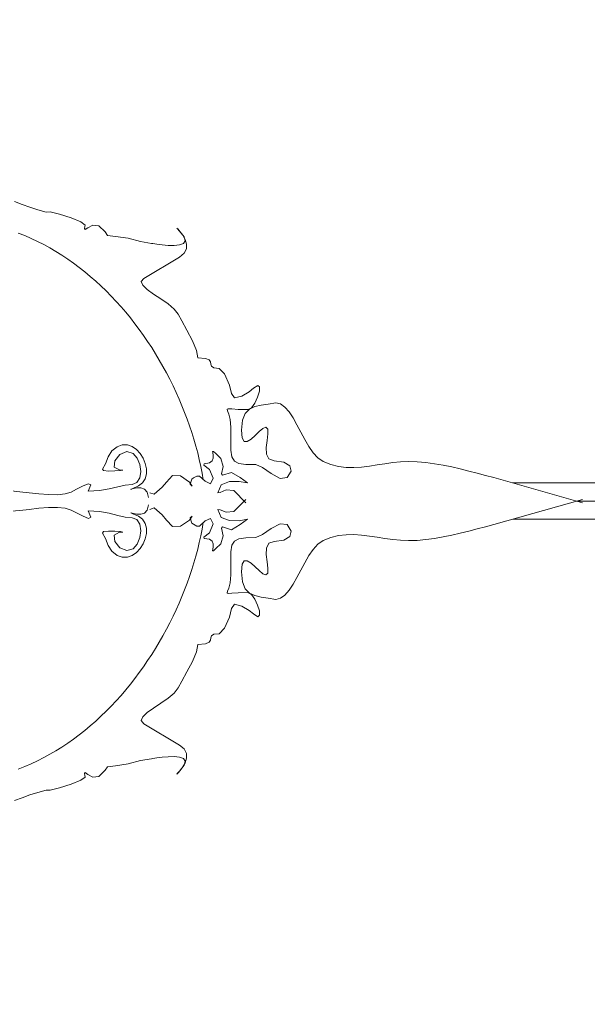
# Model space of a CAD drawing. Header units: centimetres. Extents: x -377343 to 693706, y 194584 to 813780.
# Drawn here: x 156924.1 to 157008, y 497990.1 to 498135.5 of the extents above; entities that cross this region are included whole.
import ezdxf

# ---------------------------------------------------------------- set-up
doc = ezdxf.new("R2010")
doc.units = ezdxf.units.CM
doc.layers.add('PIPA', color=11, linetype='Continuous')
doc.layers.add('TEXT', color=7, linetype='Continuous')

msp = doc.modelspace()

# ---------------------------------------------------------------- linework, layer by layer
at = {"layer": 'PIPA', "lineweight": 35, "extrusion": (0, 0.816497, 0.57735), "elevation": 193451.324}
msp.add_lwpolyline([(-421704.212, -325591.681), (-159560.265, -63447.734), (377343.333, -600351.331), (-158232.47, -1135927.133), (-693706.405, -600453.199), (-454216.825, -360963.619)], dxfattribs=at)
at = {"layer": 'TEXT', "color": 2, "linetype": 'Continuous', "lineweight": 13}
for p, q in [((156924.437, 498108.282), (156923.305, 498108.701)), ((156925.588, 498107.871), (156924.437, 498108.282)), ((156926.77, 498107.488), (156925.588, 498107.871)), ((156927.995, 498107.154), (156926.77, 498107.488)), ((156928.581, 498107.181), (156927.995, 498107.154)), ((156929.984, 498106.836), (156928.581, 498107.181)), ((156931.668, 498106.286), (156929.984, 498106.836)), ((156933.097, 498105.698), (156931.668, 498106.286)), ((156933.738, 498105.239), (156933.097, 498105.698)), ((156933.688, 498105.014), (156933.738, 498105.239)), ((156934.889, 498105.231), (156934.163, 498104.835)), ((156935.765, 498105.127), (156934.889, 498105.231)), ((156924.836, 498103.674), (156923.879, 498104.049)), ((156924.836, 498103.674), (156923.879, 498104.049)), ((156933.638, 498104.714), (156933.688, 498105.014)), ((156933.738, 498104.564), (156933.638, 498104.714)), ((156934.163, 498104.835), (156933.738, 498104.564)), ((156936.707, 498104.217), (156935.765, 498105.127)), ((156937.074, 498103.709), (156936.707, 498104.217)), ((156947.481, 498104.625), (156947.301, 498104.794)), ((156947.301, 498104.794), (156947.345, 498104.715)), ((156947.345, 498104.715), (156947.701, 498104.338)), ((156947.798, 498104.256), (156947.481, 498104.625)), ((156947.701, 498104.338), (156948.381, 498103.494)), ((156948.165, 498103.733), (156947.798, 498104.256)), ((156925.782, 498103.267), (156924.836, 498103.674)), ((156925.782, 498103.267), (156924.836, 498103.674)), ((156926.715, 498102.83), (156925.782, 498103.267)), ((156926.715, 498102.83), (156925.782, 498103.267)), ((156927.636, 498102.363), (156926.715, 498102.83)), ((156927.636, 498102.363), (156926.715, 498102.83)), ((156928.544, 498101.867), (156927.636, 498102.363)), ((156928.544, 498101.867), (156927.636, 498102.363)), ((156938.242, 498103.55), (156937.074, 498103.709)), ((156940.089, 498103.287), (156938.242, 498103.55)), ((156941.912, 498102.799), (156940.089, 498103.287)), ((156943.534, 498102.537), (156941.912, 498102.799)), ((156943.767, 498102.499), (156943.534, 498102.537)), ((156944.324, 498102.411), (156943.767, 498102.499)), ((156945.101, 498102.309), (156944.324, 498102.411)), ((156945.99, 498102.23), (156945.101, 498102.309)), ((156947.677, 498102.293), (156946.884, 498102.213)), ((156948.262, 498102.509), (156947.677, 498102.293)), ((156948.495, 498103.106), (156948.165, 498103.733)), ((156948.532, 498102.897), (156948.262, 498102.509)), ((156948.381, 498103.494), (156948.532, 498102.897)), ((156948.701, 498102.422), (156948.495, 498103.106)), ((156948.695, 498101.73), (156948.701, 498102.422)), ((156929.438, 498101.344), (156928.544, 498101.867)), ((156929.438, 498101.344), (156928.544, 498101.867)), ((156930.32, 498100.793), (156929.438, 498101.344)), ((156930.32, 498100.793), (156929.438, 498101.344)), ((156946.884, 498102.213), (156945.99, 498102.23)), ((156947.701, 498100.51), (156948.391, 498101.076)), ((156948.391, 498101.076), (156948.695, 498101.73)), ((156931.187, 498100.216), (156930.32, 498100.793)), ((156931.187, 498100.216), (156930.32, 498100.793)), ((156932.04, 498099.613), (156931.187, 498100.216)), ((156932.04, 498099.613), (156931.187, 498100.216)), ((156932.88, 498098.986), (156932.04, 498099.613)), ((156932.88, 498098.986), (156932.04, 498099.613)), ((156942.408, 498097.357), (156947.701, 498100.51)), ((156933.704, 498098.334), (156932.88, 498098.986)), ((156933.704, 498098.334), (156932.88, 498098.986)), ((156934.514, 498097.659), (156933.704, 498098.334)), ((156934.514, 498097.659), (156933.704, 498098.334)), ((156935.309, 498096.962), (156934.514, 498097.659)), ((156935.309, 498096.962), (156934.514, 498097.659)), ((156936.089, 498096.244), (156935.309, 498096.962)), ((156936.089, 498096.244), (156935.309, 498096.962)), ((156942.035, 498096.889), (156942.408, 498097.357)), ((156942.25, 498096.34), (156942.035, 498096.889)), ((156936.852, 498095.504), (156936.089, 498096.244)), ((156936.852, 498095.504), (156936.089, 498096.244)), ((156937.601, 498094.745), (156936.852, 498095.504)), ((156937.601, 498094.745), (156936.852, 498095.504)), ((156942.903, 498095.722), (156942.25, 498096.34)), ((156943.844, 498095.048), (156942.903, 498095.722)), ((156944.922, 498094.333), (156943.844, 498095.048)), ((156938.333, 498093.967), (156937.601, 498094.745)), ((156938.333, 498093.967), (156937.601, 498094.745)), ((156939.048, 498093.17), (156938.333, 498093.967)), ((156939.048, 498093.17), (156938.333, 498093.967)), ((156945.987, 498093.588), (156944.922, 498094.333)), ((156946.888, 498092.827), (156945.987, 498093.588)), ((156939.747, 498092.355), (156939.048, 498093.17)), ((156939.747, 498092.355), (156939.048, 498093.17)), ((156940.429, 498091.524), (156939.747, 498092.355)), ((156940.429, 498091.524), (156939.747, 498092.355)), ((156947.476, 498092.064), (156946.888, 498092.827)), ((156941.094, 498090.677), (156940.429, 498091.524)), ((156941.094, 498090.677), (156940.429, 498091.524)), ((156941.741, 498089.814), (156941.094, 498090.677)), ((156941.741, 498089.814), (156941.094, 498090.677)), ((156948.007, 498091.094), (156947.476, 498092.064)), ((156948.782, 498089.708), (156948.007, 498091.094)), ((156942.37, 498088.937), (156941.741, 498089.814)), ((156942.37, 498088.937), (156941.741, 498089.814)), ((156949.584, 498088.165), (156948.782, 498089.708)), ((156942.982, 498088.047), (156942.37, 498088.937)), ((156942.982, 498088.047), (156942.37, 498088.937)), ((156943.575, 498087.144), (156942.982, 498088.047)), ((156943.575, 498087.144), (156942.982, 498088.047)), ((156950.196, 498086.724), (156949.584, 498088.165)), ((156944.15, 498086.229), (156943.575, 498087.144)), ((156944.15, 498086.229), (156943.575, 498087.144)), ((156950.403, 498085.646), (156950.196, 498086.724)), ((156944.706, 498085.302), (156944.15, 498086.229)), ((156944.706, 498085.302), (156944.15, 498086.229)), ((156945.243, 498084.366), (156944.706, 498085.302)), ((156945.243, 498084.366), (156944.706, 498085.302)), ((156951.506, 498085.558), (156950.403, 498085.646)), ((156952.053, 498085.333), (156951.506, 498085.558)), ((156952.247, 498085.025), (156952.053, 498085.333)), ((156952.292, 498084.69), (156952.247, 498085.025)), ((156945.76, 498083.419), (156945.243, 498084.366)), ((156945.76, 498083.419), (156945.243, 498084.366)), ((156946.258, 498082.464), (156945.76, 498083.419)), ((156946.258, 498082.464), (156945.76, 498083.419)), ((156952.39, 498084.382), (156952.292, 498084.69)), ((156952.744, 498084.157), (156952.39, 498084.382)), ((156953.556, 498084.069), (156952.744, 498084.157)), ((156954.324, 498083.256), (156953.556, 498084.069)), ((156946.736, 498081.501), (156946.258, 498082.464)), ((156946.736, 498081.501), (156946.258, 498082.464)), ((156955.041, 498081.617), (156954.324, 498083.256)), ((156947.194, 498080.531), (156946.736, 498081.501)), ((156947.194, 498080.531), (156946.736, 498081.501)), ((156947.632, 498079.554), (156947.194, 498080.531)), ((156947.632, 498079.554), (156947.194, 498080.531)), ((156955.358, 498080.353), (156955.041, 498081.617)), ((156957.971, 498080.638), (156956.864, 498079.987)), ((156958.624, 498081.142), (156957.971, 498080.638)), ((156959.242, 498081.57), (156958.624, 498081.142)), ((156959.221, 498079.832), (156959.472, 498080.704)), ((156959.502, 498081.354), (156959.242, 498081.57)), ((156959.472, 498080.704), (156959.502, 498081.354)), ((156948.049, 498078.572), (156947.632, 498079.554)), ((156948.049, 498078.572), (156947.632, 498079.554)), ((156955.821, 498079.716), (156955.358, 498080.353)), ((156956.864, 498079.987), (156955.821, 498079.716)), ((156958.819, 498078.948), (156959.221, 498079.832)), ((156948.444, 498077.585), (156948.049, 498078.572)), ((156948.444, 498077.585), (156948.049, 498078.572)), ((156948.819, 498076.594), (156948.444, 498077.585)), ((156948.819, 498076.594), (156948.444, 498077.585)), ((156954.725, 498078.045), (156954.888, 498078.119)), ((156954.788, 498077.802), (156954.725, 498078.045)), ((156954.969, 498077.323), (156954.788, 498077.802)), ((156954.888, 498078.119), (156955.388, 498078.091)), ((156955.388, 498078.091), (156956.334, 498078.025)), ((156956.334, 498078.025), (156957.835, 498077.989)), ((156958.001, 498078.068), (156957.373, 498077.426)), ((156957.835, 498077.989), (156958.334, 498078.264)), ((156958.807, 498078.447), (156958.001, 498078.068)), ((156958.334, 498078.264), (156958.819, 498078.948)), ((156959.752, 498078.661), (156958.807, 498078.447)), ((156960.793, 498078.813), (156959.752, 498078.661)), ((156961.889, 498079.002), (156960.793, 498078.813)), ((156962.595, 498078.833), (156961.889, 498079.002)), ((156963.247, 498078.365), (156962.595, 498078.833)), ((156963.858, 498077.657), (156963.247, 498078.365)), ((156964.442, 498076.766), (156963.858, 498077.657)), ((156949.172, 498075.6), (156948.819, 498076.594)), ((156949.172, 498075.6), (156948.819, 498076.594)), ((156955.158, 498076.544), (156954.969, 498077.323)), ((156955.245, 498075.399), (156955.158, 498076.544)), ((156956.967, 498076.42), (156956.822, 498074.948)), ((156957.373, 498077.426), (156956.967, 498076.42)), ((156965.012, 498075.751), (156964.442, 498076.766)), ((156949.504, 498074.604), (156949.172, 498075.6)), ((156949.504, 498074.604), (156949.172, 498075.6)), ((156955.239, 498073.426), (156955.245, 498075.399)), ((156956.822, 498074.948), (156956.935, 498073.804)), ((156958.84, 498074.187), (156959.435, 498074.758)), ((156959.435, 498074.758), (156959.98, 498075.213)), ((156959.98, 498075.213), (156960.425, 498075.399)), ((156960.425, 498075.399), (156960.719, 498075.124)), ((156960.719, 498075.124), (156960.73, 498074.416)), ((156965.581, 498074.671), (156965.012, 498075.751)), ((156966.161, 498073.584), (156965.581, 498074.671)), ((156949.813, 498073.606), (156949.504, 498074.604)), ((156949.813, 498073.606), (156949.504, 498074.604)), ((156950.1, 498072.607), (156949.813, 498073.606)), ((156950.1, 498072.607), (156949.813, 498073.606)), ((156955.273, 498071.99), (156955.239, 498073.426)), ((156956.935, 498073.804), (156957.242, 498073.308)), ((156957.242, 498073.308), (156957.695, 498073.309)), ((156957.695, 498073.309), (156958.244, 498073.653)), ((156958.244, 498073.653), (156958.84, 498074.187)), ((156960.606, 498073.448), (156960.491, 498072.394)), ((156960.73, 498074.416), (156960.606, 498073.448)), ((156966.768, 498072.548), (156966.161, 498073.584)), ((156937.679, 498071.908), (156937.153, 498071.032)), ((156937.679, 498071.908), (156937.153, 498071.032)), ((156938.461, 498072.511), (156937.679, 498071.908)), ((156938.461, 498072.511), (156937.679, 498071.908)), ((156939.236, 498072.789), (156938.461, 498072.511)), ((156939.236, 498072.789), (156938.461, 498072.511)), ((156938.852, 498071.373), (156939.931, 498071.795)), ((156938.852, 498071.373), (156939.931, 498071.795)), ((156939.983, 498072.785), (156939.236, 498072.789)), ((156939.983, 498072.785), (156939.236, 498072.789)), ((156939.931, 498071.795), (156940.82, 498071.527)), ((156939.931, 498071.795), (156940.82, 498071.527)), ((156940.683, 498072.543), (156939.983, 498072.785)), ((156940.683, 498072.543), (156939.983, 498072.785)), ((156941.317, 498072.105), (156940.683, 498072.543)), ((156941.317, 498072.105), (156940.683, 498072.543)), ((156941.864, 498071.515), (156941.317, 498072.105)), ((156941.864, 498071.515), (156941.317, 498072.105)), ((156950.365, 498071.608), (156950.1, 498072.607)), ((156950.365, 498071.608), (156950.1, 498072.607)), ((156952.684, 498071.818), (156952.564, 498071.829)), ((156952.564, 498071.829), (156952.591, 498071.612)), ((156952.684, 498071.818), (156952.564, 498071.829)), ((156952.564, 498071.829), (156952.591, 498071.612)), ((156953.055, 498071.496), (156952.684, 498071.818)), ((156953.055, 498071.496), (156952.684, 498071.818)), ((156955.432, 498071.005), (156955.273, 498071.99)), ((156960.491, 498072.394), (156960.532, 498071.426)), ((156967.413, 498071.622), (156966.768, 498072.548)), ((156937.153, 498071.032), (156936.778, 498070.006)), ((156937.153, 498071.032), (156936.778, 498070.006)), ((156938.047, 498069.515), (156938.143, 498070.444)), ((156938.047, 498069.515), (156938.143, 498070.444)), ((156938.143, 498070.444), (156938.852, 498071.373)), ((156938.143, 498070.444), (156938.852, 498071.373)), ((156940.82, 498071.527), (156941.456, 498070.835)), ((156940.82, 498071.527), (156941.456, 498070.835)), ((156941.456, 498070.835), (156941.837, 498069.889)), ((156941.456, 498070.835), (156941.837, 498069.889)), ((156942.305, 498070.815), (156941.864, 498071.515)), ((156942.305, 498070.815), (156941.864, 498071.515)), ((156942.62, 498070.049), (156942.305, 498070.815)), ((156942.62, 498070.049), (156942.305, 498070.815)), ((156950.606, 498070.61), (156950.365, 498071.608)), ((156950.606, 498070.61), (156950.365, 498071.608)), ((156950.825, 498069.613), (156950.606, 498070.61)), ((156950.825, 498069.613), (156950.606, 498070.61)), ((156952.519, 498070.417), (156952.097, 498070.113)), ((156952.519, 498070.417), (156952.097, 498070.113)), ((156952.672, 498070.823), (156952.519, 498070.417)), ((156952.672, 498070.823), (156952.519, 498070.417)), ((156952.591, 498071.612), (156952.662, 498071.249)), ((156952.591, 498071.612), (156952.662, 498071.249)), ((156952.662, 498071.249), (156952.672, 498070.823)), ((156952.662, 498071.249), (156952.672, 498070.823)), ((156953.782, 498070.782), (156953.055, 498071.496)), ((156953.782, 498070.782), (156953.055, 498071.496)), ((156954.115, 498069.614), (156953.782, 498070.782)), ((156954.115, 498069.614), (156953.782, 498070.782)), ((156955.797, 498070.386), (156955.432, 498071.005)), ((156956.452, 498070.049), (156955.797, 498070.386)), ((156960.532, 498071.426), (156960.874, 498070.718)), ((156960.874, 498070.718), (156961.664, 498070.444)), ((156961.664, 498070.444), (156963.103, 498070.247)), ((156968.109, 498070.863), (156967.413, 498071.622)), ((156968.871, 498070.331), (156968.109, 498070.863)), ((156970.007, 498069.874), (156968.871, 498070.331)), ((156980.318, 498070.286), (156979.159, 498070.167)), ((156981.483, 498070.331), (156980.318, 498070.286)), ((156982.766, 498070.292), (156981.483, 498070.331)), ((156984.048, 498070.183), (156982.766, 498070.292)), ((156936.778, 498070.006), (156936.328, 498069.205)), ((156936.778, 498070.006), (156936.328, 498069.205)), ((156936.328, 498069.205), (156936.464, 498069.001)), ((156936.328, 498069.205), (156936.464, 498069.001)), ((156936.464, 498069.001), (156937.195, 498068.926)), ((156936.464, 498069.001), (156937.195, 498068.926)), ((156937.195, 498068.926), (156938.157, 498068.938)), ((156937.195, 498068.926), (156938.157, 498068.938)), ((156938.805, 498069.092), (156938.047, 498069.515)), ((156938.805, 498069.092), (156938.047, 498069.515)), ((156938.157, 498068.938), (156938.988, 498068.997)), ((156938.157, 498068.938), (156938.988, 498068.997)), ((156939.325, 498069.062), (156938.805, 498069.092)), ((156939.325, 498069.062), (156938.805, 498069.092)), ((156938.988, 498068.997), (156939.325, 498069.062)), ((156938.988, 498068.997), (156939.325, 498069.062)), ((156941.957, 498068.859), (156941.814, 498067.913)), ((156941.957, 498068.859), (156941.814, 498067.913)), ((156941.837, 498069.889), (156941.957, 498068.859)), ((156941.837, 498069.889), (156941.957, 498068.859)), ((156942.79, 498069.259), (156942.62, 498070.049)), ((156942.79, 498069.259), (156942.62, 498070.049)), ((156942.794, 498068.489), (156942.79, 498069.259)), ((156942.794, 498068.489), (156942.79, 498069.259)), ((156951.02, 498068.619), (156950.825, 498069.613)), ((156951.02, 498068.619), (156950.825, 498069.613)), ((156951.304, 498069.993), (156951.254, 498069.814)), ((156951.304, 498069.993), (156951.254, 498069.814)), ((156951.254, 498069.814), (156952.105, 498069.159)), ((156951.254, 498069.814), (156952.105, 498069.159)), ((156952.097, 498070.113), (156951.304, 498069.993)), ((156952.097, 498070.113), (156951.304, 498069.993)), ((156952.105, 498069.159), (156952.656, 498067.854)), ((156952.105, 498069.159), (156952.656, 498067.854)), ((156953.898, 498068.496), (156954.115, 498069.614)), ((156953.898, 498068.496), (156954.115, 498069.614)), ((156957.479, 498069.909), (156956.452, 498070.049)), ((156958.961, 498069.881), (156957.479, 498069.909)), ((156959.92, 498069.439), (156958.961, 498069.881)), ((156961.228, 498068.544), (156959.92, 498069.439)), ((156963.103, 498070.247), (156963.972, 498069.712)), ((156964.166, 498068.924), (156963.578, 498067.966)), ((156963.972, 498069.712), (156964.166, 498068.924)), ((156971.144, 498069.591), (156970.007, 498069.874)), ((156972.282, 498069.454), (156971.144, 498069.591)), ((156973.421, 498069.436), (156972.282, 498069.454)), ((156974.563, 498069.509), (156973.421, 498069.436)), ((156975.707, 498069.646), (156974.563, 498069.509)), ((156976.854, 498069.82), (156975.707, 498069.646)), ((156978.004, 498070.002), (156976.854, 498069.82)), ((156979.159, 498070.167), (156978.004, 498070.002)), ((156985.328, 498070.012), (156984.048, 498070.183)), ((156986.603, 498069.791), (156985.328, 498070.012)), ((156987.873, 498069.529), (156986.603, 498069.791)), ((156989.136, 498069.237), (156987.873, 498069.529)), ((156990.391, 498068.924), (156989.136, 498069.237)), ((156991.637, 498068.602), (156990.391, 498068.924)), ((156941.814, 498067.913), (156941.402, 498067.221)), ((156941.814, 498067.913), (156941.402, 498067.221)), ((156942.229, 498067.18), (156942.614, 498067.782)), ((156942.229, 498067.18), (156942.614, 498067.782)), ((156942.614, 498067.782), (156942.794, 498068.489)), ((156942.614, 498067.782), (156942.794, 498068.489)), ((156946.662, 498068.242), (156945.787, 498067.291)), ((156946.662, 498068.242), (156945.787, 498067.291)), ((156947.838, 498068.217), (156946.662, 498068.242)), ((156947.838, 498068.217), (156946.662, 498068.242)), ((156949.165, 498067.291), (156947.838, 498068.217)), ((156949.165, 498067.291), (156947.838, 498068.217)), ((156949.503, 498067.741), (156949.265, 498066.974)), ((156949.503, 498067.741), (156949.265, 498066.974)), ((156949.744, 498067.908), (156949.503, 498067.741)), ((156949.744, 498067.908), (156949.503, 498067.741)), ((156950.237, 498068.175), (156949.744, 498067.908)), ((156950.237, 498068.175), (156949.744, 498067.908)), ((156950.629, 498068.192), (156950.237, 498068.175)), ((156950.629, 498068.192), (156950.237, 498068.175)), ((156951.454, 498067.428), (156950.629, 498068.192)), ((156951.454, 498067.428), (156950.629, 498068.192)), ((156951.192, 498067.629), (156951.02, 498068.619)), ((156951.192, 498067.629), (156951.02, 498068.619)), ((156952.28, 498067.041), (156951.454, 498067.428)), ((156952.28, 498067.041), (156951.454, 498067.428)), ((156952.656, 498067.854), (156952.28, 498067.041)), ((156952.656, 498067.854), (156952.28, 498067.041)), ((156953.843, 498066.893), (156955.062, 498067.375)), ((156953.843, 498066.893), (156955.062, 498067.375)), ((156954.007, 498068.304), (156953.898, 498068.496)), ((156954.007, 498068.304), (156953.898, 498068.496)), ((156955.371, 498068.713), (156954.007, 498068.304)), ((156955.371, 498068.713), (156954.007, 498068.304)), ((156955.062, 498067.375), (156956.514, 498067.393)), ((156955.062, 498067.375), (156956.514, 498067.393)), ((156956.659, 498067.971), (156955.371, 498068.713)), ((156956.659, 498067.971), (156955.371, 498068.713)), ((156956.514, 498067.393), (156957.723, 498067.178)), ((156956.514, 498067.393), (156957.723, 498067.178)), ((156957.723, 498067.178), (156956.659, 498067.971)), ((156957.723, 498067.178), (156956.659, 498067.971)), ((156962.556, 498067.838), (156961.228, 498068.544)), ((156963.578, 498067.966), (156962.556, 498067.838)), ((156992.872, 498068.279), (156991.637, 498068.602)), ((156994.095, 498067.966), (156992.872, 498068.279)), ((157007.157, 498064.25), (156994.095, 498067.966)), ((156924.11, 498065.874), (156922.855, 498066.001)), ((156924.11, 498065.874), (156922.855, 498066.001)), ((156932.498, 498066.239), (156931.711, 498065.827)), ((156932.498, 498066.239), (156931.711, 498065.827)), ((156933.442, 498066.742), (156932.498, 498066.239)), ((156933.442, 498066.742), (156932.498, 498066.239)), ((156934.24, 498067.051), (156933.442, 498066.742)), ((156934.24, 498067.051), (156933.442, 498066.742)), ((156934.188, 498065.94), (156934.59, 498066.879)), ((156934.188, 498065.94), (156934.59, 498066.879)), ((156935.873, 498066.045), (156934.188, 498065.94)), ((156935.873, 498066.045), (156934.188, 498065.94)), ((156934.59, 498066.879), (156934.24, 498067.051)), ((156934.59, 498066.879), (156934.24, 498067.051)), ((156937.314, 498066.296), (156935.873, 498066.045)), ((156937.314, 498066.296), (156935.873, 498066.045)), ((156938.566, 498066.596), (156937.314, 498066.296)), ((156938.566, 498066.596), (156937.314, 498066.296)), ((156939.683, 498066.848), (156938.566, 498066.596)), ((156939.683, 498066.848), (156938.566, 498066.596)), ((156940.719, 498066.953), (156939.683, 498066.848)), ((156940.719, 498066.953), (156939.683, 498066.848)), ((156940.488, 498066.216), (156940.81, 498066.351)), ((156940.488, 498066.216), (156940.81, 498066.351)), ((156940.548, 498066.24), (156940.488, 498066.216)), ((156940.548, 498066.24), (156940.488, 498066.216)), ((156940.887, 498066.338), (156940.548, 498066.24)), ((156940.887, 498066.338), (156940.548, 498066.24)), ((156941.402, 498067.221), (156940.719, 498066.953)), ((156941.402, 498067.221), (156940.719, 498066.953)), ((156940.81, 498066.351), (156941.62, 498066.728)), ((156940.81, 498066.351), (156941.62, 498066.728)), ((156941.398, 498066.429), (156940.887, 498066.338)), ((156941.398, 498066.429), (156940.887, 498066.338)), ((156941.979, 498066.427), (156941.398, 498066.429)), ((156941.979, 498066.427), (156941.398, 498066.429)), ((156941.62, 498066.728), (156942.229, 498067.18)), ((156941.62, 498066.728), (156942.229, 498067.18)), ((156942.523, 498066.251), (156941.979, 498066.427)), ((156942.523, 498066.251), (156941.979, 498066.427)), ((156942.926, 498065.816), (156942.523, 498066.251)), ((156942.926, 498065.816), (156942.523, 498066.251)), ((156945.144, 498066.532), (156943.951, 498065.497)), ((156945.144, 498066.532), (156943.951, 498065.497)), ((156945.787, 498067.291), (156945.144, 498066.532)), ((156945.787, 498067.291), (156945.144, 498066.532)), ((156949.553, 498066.707), (156949.165, 498067.291)), ((156949.553, 498066.707), (156949.165, 498067.291)), ((156949.265, 498066.974), (156949.553, 498066.707)), ((156949.265, 498066.974), (156949.553, 498066.707)), ((156953.331, 498065.714), (156953.843, 498066.893)), ((156953.331, 498065.714), (156953.843, 498066.893)), ((156954.582, 498066.14), (156953.694, 498065.777)), ((156954.582, 498066.14), (156953.694, 498065.777)), ((156955.696, 498066.052), (156954.582, 498066.14)), ((156955.696, 498066.052), (156954.582, 498066.14)), ((156957.498, 498064.25), (156955.696, 498066.052)), ((156957.498, 498064.25), (156955.696, 498066.052)), ((156925.491, 498065.714), (156924.11, 498065.874)), ((156925.491, 498065.714), (156924.11, 498065.874)), ((156926.925, 498065.559), (156925.491, 498065.714)), ((156926.925, 498065.559), (156925.491, 498065.714)), ((156928.338, 498065.453), (156926.925, 498065.559)), ((156928.338, 498065.453), (156926.925, 498065.559)), ((156929.656, 498065.435), (156928.338, 498065.453)), ((156929.656, 498065.435), (156928.338, 498065.453)), ((156930.805, 498065.546), (156929.656, 498065.435)), ((156930.805, 498065.546), (156929.656, 498065.435)), ((156931.711, 498065.827), (156930.805, 498065.546)), ((156931.711, 498065.827), (156930.805, 498065.546)), ((156943.084, 498065.039), (156942.926, 498065.816)), ((156943.084, 498065.039), (156942.926, 498065.816)), ((156943.951, 498065.497), (156943.309, 498065.714)), ((156943.951, 498065.497), (156943.309, 498065.714)), ((156953.694, 498065.777), (156953.331, 498065.714)), ((156953.694, 498065.777), (156953.331, 498065.714)), ((156957.498, 498064.731), (156955.696, 498062.929)), ((156957.498, 498064.731), (156955.696, 498062.929)), ((157007.157, 498064.731), (156994.095, 498061.015)), ((156924.11, 498063.107), (156922.855, 498062.98)), ((156924.11, 498063.107), (156922.855, 498062.98)), ((156925.491, 498063.267), (156924.11, 498063.107)), ((156925.491, 498063.267), (156924.11, 498063.107)), ((156926.925, 498063.422), (156925.491, 498063.267)), ((156926.925, 498063.422), (156925.491, 498063.267)), ((156928.338, 498063.528), (156926.925, 498063.422)), ((156928.338, 498063.528), (156926.925, 498063.422)), ((156929.656, 498063.547), (156928.338, 498063.528)), ((156929.656, 498063.547), (156928.338, 498063.528)), ((156930.805, 498063.436), (156929.656, 498063.547)), ((156930.805, 498063.436), (156929.656, 498063.547)), ((156931.711, 498063.154), (156930.805, 498063.436)), ((156931.711, 498063.154), (156930.805, 498063.436)), ((156932.498, 498062.743), (156931.711, 498063.154)), ((156932.498, 498062.743), (156931.711, 498063.154)), ((156934.188, 498063.042), (156934.59, 498062.102)), ((156934.188, 498063.042), (156934.59, 498062.102)), ((156935.873, 498062.936), (156934.188, 498063.042)), ((156935.873, 498062.936), (156934.188, 498063.042)), ((156942.926, 498063.165), (156942.523, 498062.73)), ((156942.926, 498063.165), (156942.523, 498062.73)), ((156943.084, 498063.942), (156942.926, 498063.165)), ((156943.084, 498063.942), (156942.926, 498063.165)), ((156943.951, 498063.484), (156943.309, 498063.267)), ((156943.951, 498063.484), (156943.309, 498063.267)), ((156945.144, 498062.449), (156943.951, 498063.484)), ((156945.144, 498062.449), (156943.951, 498063.484)), ((156953.694, 498063.204), (156953.331, 498063.267)), ((156953.694, 498063.204), (156953.331, 498063.267)), ((156953.331, 498063.267), (156953.843, 498062.088)), ((156953.331, 498063.267), (156953.843, 498062.088)), ((156954.582, 498062.841), (156953.694, 498063.204)), ((156954.582, 498062.841), (156953.694, 498063.204)), ((156933.442, 498062.239), (156932.498, 498062.743)), ((156933.442, 498062.239), (156932.498, 498062.743)), ((156934.24, 498061.93), (156933.442, 498062.239)), ((156934.24, 498061.93), (156933.442, 498062.239)), ((156934.59, 498062.102), (156934.24, 498061.93)), ((156934.59, 498062.102), (156934.24, 498061.93)), ((156937.314, 498062.685), (156935.873, 498062.936)), ((156937.314, 498062.685), (156935.873, 498062.936)), ((156938.566, 498062.385), (156937.314, 498062.685)), ((156938.566, 498062.385), (156937.314, 498062.685)), ((156939.683, 498062.134), (156938.566, 498062.385)), ((156939.683, 498062.134), (156938.566, 498062.385)), ((156940.719, 498062.028), (156939.683, 498062.134)), ((156940.719, 498062.028), (156939.683, 498062.134)), ((156940.548, 498062.741), (156940.488, 498062.765)), ((156940.488, 498062.765), (156940.81, 498062.63)), ((156940.548, 498062.741), (156940.488, 498062.765)), ((156940.488, 498062.765), (156940.81, 498062.63)), ((156940.887, 498062.643), (156940.548, 498062.741)), ((156940.887, 498062.643), (156940.548, 498062.741)), ((156941.402, 498061.76), (156940.719, 498062.028)), ((156941.402, 498061.76), (156940.719, 498062.028)), ((156940.81, 498062.63), (156941.62, 498062.253)), ((156940.81, 498062.63), (156941.62, 498062.253)), ((156941.398, 498062.552), (156940.887, 498062.643)), ((156941.398, 498062.552), (156940.887, 498062.643)), ((156941.979, 498062.554), (156941.398, 498062.552)), ((156941.979, 498062.554), (156941.398, 498062.552)), ((156941.814, 498061.068), (156941.402, 498061.76)), ((156941.814, 498061.068), (156941.402, 498061.76)), ((156941.62, 498062.253), (156942.229, 498061.801)), ((156941.62, 498062.253), (156942.229, 498061.801)), ((156942.523, 498062.73), (156941.979, 498062.554)), ((156942.523, 498062.73), (156941.979, 498062.554)), ((156942.229, 498061.801), (156942.614, 498061.199)), ((156942.229, 498061.801), (156942.614, 498061.199)), ((156945.787, 498061.69), (156945.144, 498062.449)), ((156945.787, 498061.69), (156945.144, 498062.449)), ((156946.662, 498060.739), (156945.787, 498061.69)), ((156946.662, 498060.739), (156945.787, 498061.69)), ((156949.165, 498061.69), (156947.838, 498060.764)), ((156949.165, 498061.69), (156947.838, 498060.764)), ((156949.553, 498062.274), (156949.165, 498061.69)), ((156949.553, 498062.274), (156949.165, 498061.69)), ((156949.265, 498062.007), (156949.553, 498062.274)), ((156949.265, 498062.007), (156949.553, 498062.274)), ((156949.503, 498061.24), (156949.265, 498062.007)), ((156949.503, 498061.24), (156949.265, 498062.007)), ((156951.454, 498061.553), (156950.629, 498060.789)), ((156951.454, 498061.553), (156950.629, 498060.789)), ((156952.28, 498061.941), (156951.454, 498061.553)), ((156952.28, 498061.941), (156951.454, 498061.553)), ((156952.656, 498061.127), (156952.28, 498061.941)), ((156952.656, 498061.127), (156952.28, 498061.941)), ((156953.843, 498062.088), (156955.062, 498061.606)), ((156953.843, 498062.088), (156955.062, 498061.606)), ((156955.696, 498062.929), (156954.582, 498062.841)), ((156955.696, 498062.929), (156954.582, 498062.841)), ((156955.062, 498061.606), (156956.514, 498061.588)), ((156955.062, 498061.606), (156956.514, 498061.588)), ((156956.514, 498061.588), (156957.723, 498061.803)), ((156956.514, 498061.588), (156957.723, 498061.803)), ((156957.723, 498061.803), (156956.659, 498061.011)), ((156957.723, 498061.803), (156956.659, 498061.011)), ((156941.957, 498060.122), (156941.814, 498061.068)), ((156941.957, 498060.122), (156941.814, 498061.068)), ((156941.837, 498059.092), (156941.957, 498060.122)), ((156941.837, 498059.092), (156941.957, 498060.122)), ((156942.614, 498061.199), (156942.794, 498060.492)), ((156942.614, 498061.199), (156942.794, 498060.492)), ((156942.794, 498060.492), (156942.79, 498059.722)), ((156942.794, 498060.492), (156942.79, 498059.722)), ((156947.838, 498060.764), (156946.662, 498060.739)), ((156947.838, 498060.764), (156946.662, 498060.739)), ((156949.744, 498061.073), (156949.503, 498061.24)), ((156949.744, 498061.073), (156949.503, 498061.24)), ((156950.237, 498060.806), (156949.744, 498061.073)), ((156950.237, 498060.806), (156949.744, 498061.073)), ((156950.629, 498060.789), (156950.237, 498060.806)), ((156950.629, 498060.789), (156950.237, 498060.806)), ((156951.02, 498060.362), (156950.825, 498059.368)), ((156951.02, 498060.362), (156950.825, 498059.368)), ((156951.192, 498061.353), (156951.02, 498060.362)), ((156951.192, 498061.353), (156951.02, 498060.362)), ((156952.105, 498059.822), (156952.656, 498061.127)), ((156952.105, 498059.822), (156952.656, 498061.127)), ((156954.007, 498060.677), (156953.898, 498060.485)), ((156954.007, 498060.677), (156953.898, 498060.485)), ((156953.898, 498060.485), (156954.115, 498059.367)), ((156953.898, 498060.485), (156954.115, 498059.367)), ((156955.371, 498060.268), (156954.007, 498060.677)), ((156955.371, 498060.268), (156954.007, 498060.677)), ((156956.659, 498061.011), (156955.371, 498060.268)), ((156956.659, 498061.011), (156955.371, 498060.268)), ((156961.228, 498060.438), (156959.92, 498059.542)), ((156962.556, 498061.143), (156961.228, 498060.438)), ((156963.578, 498061.015), (156962.556, 498061.143)), ((156964.166, 498060.058), (156963.578, 498061.015)), ((156991.637, 498060.38), (156990.391, 498060.057)), ((156992.872, 498060.702), (156991.637, 498060.38)), ((156994.095, 498061.015), (156992.872, 498060.702)), ((156936.328, 498059.776), (156936.464, 498059.98)), ((156936.328, 498059.776), (156936.464, 498059.98)), ((156936.778, 498058.975), (156936.328, 498059.776)), ((156936.778, 498058.975), (156936.328, 498059.776)), ((156936.464, 498059.98), (156937.195, 498060.055)), ((156936.464, 498059.98), (156937.195, 498060.055)), ((156937.153, 498057.949), (156936.778, 498058.975)), ((156937.153, 498057.949), (156936.778, 498058.975)), ((156937.195, 498060.055), (156938.157, 498060.043)), ((156937.195, 498060.055), (156938.157, 498060.043)), ((156938.805, 498059.889), (156938.047, 498059.466)), ((156938.805, 498059.889), (156938.047, 498059.466)), ((156938.047, 498059.466), (156938.143, 498058.537)), ((156938.047, 498059.466), (156938.143, 498058.537)), ((156938.157, 498060.043), (156938.988, 498059.985)), ((156938.157, 498060.043), (156938.988, 498059.985)), ((156939.325, 498059.919), (156938.805, 498059.889)), ((156939.325, 498059.919), (156938.805, 498059.889)), ((156938.988, 498059.985), (156939.325, 498059.919)), ((156938.988, 498059.985), (156939.325, 498059.919)), ((156941.456, 498058.146), (156941.837, 498059.092)), ((156941.456, 498058.146), (156941.837, 498059.092)), ((156942.62, 498058.933), (156942.305, 498058.166)), ((156942.62, 498058.933), (156942.305, 498058.166)), ((156942.79, 498059.722), (156942.62, 498058.933)), ((156942.79, 498059.722), (156942.62, 498058.933)), ((156950.825, 498059.368), (156950.606, 498058.371)), ((156950.825, 498059.368), (156950.606, 498058.371)), ((156951.254, 498059.167), (156952.105, 498059.822)), ((156951.254, 498059.167), (156952.105, 498059.822)), ((156951.304, 498058.988), (156951.254, 498059.167)), ((156951.304, 498058.988), (156951.254, 498059.167)), ((156952.097, 498058.868), (156951.304, 498058.988)), ((156952.097, 498058.868), (156951.304, 498058.988)), ((156952.519, 498058.564), (156952.097, 498058.868)), ((156952.519, 498058.564), (156952.097, 498058.868)), ((156954.115, 498059.367), (156953.782, 498058.2)), ((156954.115, 498059.367), (156953.782, 498058.2)), ((156956.452, 498058.932), (156955.797, 498058.595)), ((156957.479, 498059.073), (156956.452, 498058.932)), ((156958.961, 498059.1), (156957.479, 498059.073)), ((156959.92, 498059.542), (156958.961, 498059.1)), ((156961.664, 498058.537), (156963.103, 498058.734)), ((156963.103, 498058.734), (156963.972, 498059.269)), ((156963.972, 498059.269), (156964.166, 498060.058)), ((156968.871, 498058.65), (156968.109, 498058.118)), ((156970.007, 498059.107), (156968.871, 498058.65)), ((156971.144, 498059.39), (156970.007, 498059.107)), ((156972.282, 498059.527), (156971.144, 498059.39)), ((156973.421, 498059.545), (156972.282, 498059.527)), ((156974.563, 498059.472), (156973.421, 498059.545)), ((156975.707, 498059.335), (156974.563, 498059.472)), ((156976.854, 498059.162), (156975.707, 498059.335)), ((156978.004, 498058.979), (156976.854, 498059.162)), ((156979.159, 498058.814), (156978.004, 498058.979)), ((156980.318, 498058.696), (156979.159, 498058.814)), ((156981.483, 498058.65), (156980.318, 498058.696)), ((156982.766, 498058.689), (156981.483, 498058.65)), ((156984.048, 498058.799), (156982.766, 498058.689)), ((156985.328, 498058.969), (156984.048, 498058.799)), ((156986.603, 498059.191), (156985.328, 498058.969)), ((156987.873, 498059.452), (156986.603, 498059.191)), ((156989.136, 498059.745), (156987.873, 498059.452)), ((156990.391, 498060.057), (156989.136, 498059.745)), ((156937.679, 498057.073), (156937.153, 498057.949)), ((156937.679, 498057.073), (156937.153, 498057.949)), ((156938.143, 498058.537), (156938.852, 498057.608)), ((156938.143, 498058.537), (156938.852, 498057.608)), ((156938.852, 498057.608), (156939.931, 498057.186)), ((156938.852, 498057.608), (156939.931, 498057.186)), ((156939.931, 498057.186), (156940.82, 498057.454)), ((156939.931, 498057.186), (156940.82, 498057.454)), ((156940.82, 498057.454), (156941.456, 498058.146)), ((156940.82, 498057.454), (156941.456, 498058.146)), ((156941.864, 498057.467), (156941.317, 498056.876)), ((156941.864, 498057.467), (156941.317, 498056.876)), ((156942.305, 498058.166), (156941.864, 498057.467)), ((156942.305, 498058.166), (156941.864, 498057.467)), ((156950.365, 498057.373), (156950.1, 498056.375)), ((156950.365, 498057.373), (156950.1, 498056.375)), ((156950.606, 498058.371), (156950.365, 498057.373)), ((156950.606, 498058.371), (156950.365, 498057.373)), ((156952.672, 498058.158), (156952.519, 498058.564)), ((156952.672, 498058.158), (156952.519, 498058.564)), ((156952.564, 498057.153), (156952.591, 498057.37)), ((156952.564, 498057.153), (156952.591, 498057.37)), ((156952.591, 498057.37), (156952.662, 498057.732)), ((156952.591, 498057.37), (156952.662, 498057.732)), ((156952.662, 498057.732), (156952.672, 498058.158)), ((156952.662, 498057.732), (156952.672, 498058.158)), ((156953.055, 498057.485), (156952.684, 498057.164)), ((156953.055, 498057.485), (156952.684, 498057.164)), ((156953.782, 498058.2), (156953.055, 498057.485)), ((156953.782, 498058.2), (156953.055, 498057.485)), ((156955.432, 498057.976), (156955.273, 498056.991)), ((156955.797, 498058.595), (156955.432, 498057.976)), ((156960.491, 498056.587), (156960.532, 498057.555)), ((156960.532, 498057.555), (156960.874, 498058.263)), ((156960.874, 498058.263), (156961.664, 498058.537)), ((156967.413, 498057.36), (156966.768, 498056.433)), ((156968.109, 498058.118), (156967.413, 498057.36)), ((156938.461, 498056.471), (156937.679, 498057.073)), ((156938.461, 498056.471), (156937.679, 498057.073)), ((156939.236, 498056.193), (156938.461, 498056.471)), ((156939.236, 498056.193), (156938.461, 498056.471)), ((156939.983, 498056.196), (156939.236, 498056.193)), ((156939.983, 498056.196), (156939.236, 498056.193)), ((156940.683, 498056.438), (156939.983, 498056.196)), ((156940.683, 498056.438), (156939.983, 498056.196)), ((156941.317, 498056.876), (156940.683, 498056.438)), ((156941.317, 498056.876), (156940.683, 498056.438)), ((156950.1, 498056.375), (156949.813, 498055.376)), ((156950.1, 498056.375), (156949.813, 498055.376)), ((156952.684, 498057.164), (156952.564, 498057.153)), ((156952.684, 498057.164), (156952.564, 498057.153)), ((156955.273, 498056.991), (156955.239, 498055.555)), ((156960.606, 498055.533), (156960.491, 498056.587)), ((156966.768, 498056.433), (156966.161, 498055.398)), ((156949.504, 498054.378), (156949.172, 498053.381)), ((156949.504, 498054.378), (156949.172, 498053.381)), ((156949.813, 498055.376), (156949.504, 498054.378)), ((156949.813, 498055.376), (156949.504, 498054.378)), ((156955.239, 498055.555), (156955.245, 498053.583)), ((156956.822, 498054.033), (156956.935, 498055.178)), ((156956.935, 498055.178), (156957.242, 498055.673)), ((156957.242, 498055.673), (156957.695, 498055.672)), ((156957.695, 498055.672), (156958.244, 498055.328)), ((156958.244, 498055.328), (156958.84, 498054.794)), ((156958.84, 498054.794), (156959.435, 498054.223)), ((156960.73, 498054.565), (156960.606, 498055.533)), ((156960.719, 498053.857), (156960.73, 498054.565)), ((156965.581, 498054.31), (156965.012, 498053.23)), ((156966.161, 498055.398), (156965.581, 498054.31)), ((156949.172, 498053.381), (156948.819, 498052.387)), ((156949.172, 498053.381), (156948.819, 498052.387)), ((156955.245, 498053.583), (156955.158, 498052.437)), ((156956.967, 498052.562), (156956.822, 498054.033)), ((156959.435, 498054.223), (156959.98, 498053.768)), ((156959.98, 498053.768), (156960.425, 498053.583)), ((156960.425, 498053.583), (156960.719, 498053.857)), ((156965.012, 498053.23), (156964.442, 498052.216)), ((156948.444, 498051.396), (156948.049, 498050.409)), ((156948.444, 498051.396), (156948.049, 498050.409)), ((156948.819, 498052.387), (156948.444, 498051.396)), ((156948.819, 498052.387), (156948.444, 498051.396)), ((156954.969, 498051.658), (156954.788, 498051.18)), ((156955.158, 498052.437), (156954.969, 498051.658)), ((156957.373, 498051.555), (156956.967, 498052.562)), ((156958.001, 498050.913), (156957.373, 498051.555)), ((156964.442, 498052.216), (156963.858, 498051.325)), ((156948.049, 498050.409), (156947.632, 498049.427)), ((156948.049, 498050.409), (156947.632, 498049.427)), ((156954.788, 498051.18), (156954.725, 498050.936)), ((156954.725, 498050.936), (156954.888, 498050.862)), ((156954.888, 498050.862), (156955.388, 498050.891)), ((156955.388, 498050.891), (156956.334, 498050.956)), ((156956.334, 498050.956), (156957.835, 498050.993)), ((156957.835, 498050.993), (156958.334, 498050.718)), ((156958.807, 498050.535), (156958.001, 498050.913)), ((156958.334, 498050.718), (156958.819, 498050.033)), ((156959.752, 498050.32), (156958.807, 498050.535)), ((156958.819, 498050.033), (156959.221, 498049.149)), ((156960.793, 498050.168), (156959.752, 498050.32)), ((156961.889, 498049.979), (156960.793, 498050.168)), ((156962.595, 498050.148), (156961.889, 498049.979)), ((156963.247, 498050.616), (156962.595, 498050.148)), ((156963.858, 498051.325), (156963.247, 498050.616)), ((156947.632, 498049.427), (156947.194, 498048.45)), ((156947.632, 498049.427), (156947.194, 498048.45)), ((156955.358, 498048.628), (156955.041, 498047.364)), ((156955.821, 498049.265), (156955.358, 498048.628)), ((156956.864, 498048.994), (156955.821, 498049.265)), ((156957.971, 498048.343), (156956.864, 498048.994)), ((156959.221, 498049.149), (156959.472, 498048.277)), ((156946.736, 498047.48), (156946.258, 498046.517)), ((156946.736, 498047.48), (156946.258, 498046.517)), ((156947.194, 498048.45), (156946.736, 498047.48)), ((156947.194, 498048.45), (156946.736, 498047.48)), ((156955.041, 498047.364), (156954.324, 498045.725)), ((156958.624, 498047.84), (156957.971, 498048.343)), ((156959.242, 498047.412), (156958.624, 498047.84)), ((156959.502, 498047.628), (156959.242, 498047.412)), ((156959.472, 498048.277), (156959.502, 498047.628)), ((156945.76, 498045.562), (156945.243, 498044.616)), ((156945.76, 498045.562), (156945.243, 498044.616)), ((156946.258, 498046.517), (156945.76, 498045.562)), ((156946.258, 498046.517), (156945.76, 498045.562)), ((156954.324, 498045.725), (156953.556, 498044.912)), ((156945.243, 498044.616), (156944.706, 498043.679)), ((156945.243, 498044.616), (156944.706, 498043.679)), ((156952.292, 498044.292), (156952.247, 498043.956)), ((156952.39, 498044.6), (156952.292, 498044.292)), ((156952.744, 498044.825), (156952.39, 498044.6)), ((156953.556, 498044.912), (156952.744, 498044.825)), ((156944.15, 498042.753), (156943.575, 498041.837)), ((156944.15, 498042.753), (156943.575, 498041.837)), ((156944.706, 498043.679), (156944.15, 498042.753)), ((156944.706, 498043.679), (156944.15, 498042.753)), ((156950.403, 498043.336), (156950.196, 498042.257)), ((156951.506, 498043.423), (156950.403, 498043.336)), ((156952.053, 498043.648), (156951.506, 498043.423)), ((156952.247, 498043.956), (156952.053, 498043.648)), ((156943.575, 498041.837), (156942.982, 498040.934)), ((156943.575, 498041.837), (156942.982, 498040.934)), ((156950.196, 498042.257), (156949.584, 498040.817)), ((156942.37, 498040.044), (156941.741, 498039.167)), ((156942.37, 498040.044), (156941.741, 498039.167)), ((156942.982, 498040.934), (156942.37, 498040.044)), ((156942.982, 498040.934), (156942.37, 498040.044)), ((156949.584, 498040.817), (156948.782, 498039.274)), ((156941.094, 498038.305), (156940.429, 498037.457)), ((156941.094, 498038.305), (156940.429, 498037.457)), ((156941.741, 498039.167), (156941.094, 498038.305)), ((156941.741, 498039.167), (156941.094, 498038.305)), ((156948.782, 498039.274), (156948.007, 498037.887)), ((156940.429, 498037.457), (156939.747, 498036.626)), ((156940.429, 498037.457), (156939.747, 498036.626)), ((156947.476, 498036.917), (156946.888, 498036.154)), ((156948.007, 498037.887), (156947.476, 498036.917)), ((156939.048, 498035.812), (156938.333, 498035.015)), ((156939.048, 498035.812), (156938.333, 498035.015)), ((156939.747, 498036.626), (156939.048, 498035.812)), ((156939.747, 498036.626), (156939.048, 498035.812)), ((156945.987, 498035.393), (156944.922, 498034.649)), ((156946.888, 498036.154), (156945.987, 498035.393)), ((156937.601, 498034.236), (156936.852, 498033.477)), ((156937.601, 498034.236), (156936.852, 498033.477)), ((156938.333, 498035.015), (156937.601, 498034.236)), ((156938.333, 498035.015), (156937.601, 498034.236)), ((156943.844, 498033.933), (156942.903, 498033.259)), ((156944.922, 498034.649), (156943.844, 498033.933)), ((156936.089, 498032.737), (156935.309, 498032.019)), ((156936.089, 498032.737), (156935.309, 498032.019)), ((156936.852, 498033.477), (156936.089, 498032.737)), ((156936.852, 498033.477), (156936.089, 498032.737)), ((156942.25, 498032.641), (156942.035, 498032.092)), ((156942.903, 498033.259), (156942.25, 498032.641)), ((156934.514, 498031.322), (156933.704, 498030.647)), ((156934.514, 498031.322), (156933.704, 498030.647)), ((156935.309, 498032.019), (156934.514, 498031.322)), ((156935.309, 498032.019), (156934.514, 498031.322)), ((156942.035, 498032.092), (156942.408, 498031.624)), ((156942.408, 498031.624), (156947.701, 498028.472)), ((156932.88, 498029.996), (156932.04, 498029.368)), ((156932.88, 498029.996), (156932.04, 498029.368)), ((156933.704, 498030.647), (156932.88, 498029.996)), ((156933.704, 498030.647), (156932.88, 498029.996)), ((156930.32, 498028.188), (156929.438, 498027.638)), ((156930.32, 498028.188), (156929.438, 498027.638)), ((156931.187, 498028.766), (156930.32, 498028.188)), ((156931.187, 498028.766), (156930.32, 498028.188)), ((156932.04, 498029.368), (156931.187, 498028.766)), ((156932.04, 498029.368), (156931.187, 498028.766)), ((156947.701, 498028.472), (156948.391, 498027.905)), ((156928.544, 498027.114), (156927.636, 498026.619)), ((156928.544, 498027.114), (156927.636, 498026.619)), ((156929.438, 498027.638), (156928.544, 498027.114)), ((156929.438, 498027.638), (156928.544, 498027.114)), ((156945.101, 498026.673), (156944.324, 498026.571)), ((156945.99, 498026.751), (156945.101, 498026.673)), ((156946.884, 498026.768), (156945.99, 498026.751)), ((156947.677, 498026.688), (156946.884, 498026.768)), ((156948.262, 498026.472), (156947.677, 498026.688)), ((156948.391, 498027.905), (156948.695, 498027.252)), ((156948.695, 498027.252), (156948.701, 498026.559)), ((156924.836, 498025.308), (156923.879, 498024.932)), ((156924.836, 498025.308), (156923.879, 498024.932)), ((156925.782, 498025.715), (156924.836, 498025.308)), ((156925.782, 498025.715), (156924.836, 498025.308)), ((156926.715, 498026.152), (156925.782, 498025.715)), ((156926.715, 498026.152), (156925.782, 498025.715)), ((156927.636, 498026.619), (156926.715, 498026.152)), ((156927.636, 498026.619), (156926.715, 498026.152)), ((156937.074, 498025.273), (156936.707, 498024.764)), ((156938.242, 498025.431), (156937.074, 498025.273)), ((156940.089, 498025.694), (156938.242, 498025.431)), ((156941.912, 498026.182), (156940.089, 498025.694)), ((156943.534, 498026.445), (156941.912, 498026.182)), ((156943.767, 498026.482), (156943.534, 498026.445)), ((156944.324, 498026.571), (156943.767, 498026.482)), ((156947.701, 498024.643), (156948.381, 498025.487)), ((156948.165, 498025.248), (156947.798, 498024.726)), ((156948.495, 498025.875), (156948.165, 498025.248)), ((156948.532, 498026.084), (156948.262, 498026.472)), ((156948.381, 498025.487), (156948.532, 498026.084)), ((156948.701, 498026.559), (156948.495, 498025.875)), ((156933.738, 498023.742), (156933.097, 498023.284)), ((156933.738, 498024.418), (156933.638, 498024.268)), ((156933.638, 498024.268), (156933.688, 498023.967)), ((156933.688, 498023.967), (156933.738, 498023.742)), ((156934.163, 498024.147), (156933.738, 498024.418)), ((156934.889, 498023.75), (156934.163, 498024.147)), ((156935.765, 498023.855), (156934.889, 498023.75)), ((156936.707, 498024.764), (156935.765, 498023.855)), ((156947.481, 498024.356), (156947.301, 498024.187)), ((156947.301, 498024.187), (156947.345, 498024.267)), ((156947.345, 498024.267), (156947.701, 498024.643)), ((156947.798, 498024.726), (156947.481, 498024.356)), ((156931.668, 498022.695), (156929.984, 498022.145)), ((156933.097, 498023.284), (156931.668, 498022.695)), ((156925.588, 498021.111), (156924.437, 498020.7)), ((156926.77, 498021.493), (156925.588, 498021.111)), ((156927.995, 498021.828), (156926.77, 498021.493)), ((156928.581, 498021.8), (156927.995, 498021.828)), ((156929.984, 498022.145), (156928.581, 498021.8)), ((156924.437, 498020.7), (156923.305, 498020.28))]:
    msp.add_line(p, q, dxfattribs=at)
at = {"layer": 'TEXT', "color": 2, "linetype": 'Continuous', "lineweight": 9}
for p, q in [((156996.865, 498067.178), (157620.088, 498067.178)), ((156996.865, 498061.803), (157620.088, 498061.803))]:
    msp.add_line(p, q, dxfattribs=at)
at = {"layer": 'TEXT', "color": 2, "linetype": 'Continuous', "lineweight": 15}
msp.add_line((157006.313, 498064.491), (157620.088, 498064.491), dxfattribs=at)

doc.saveas('drawing.dxf')
